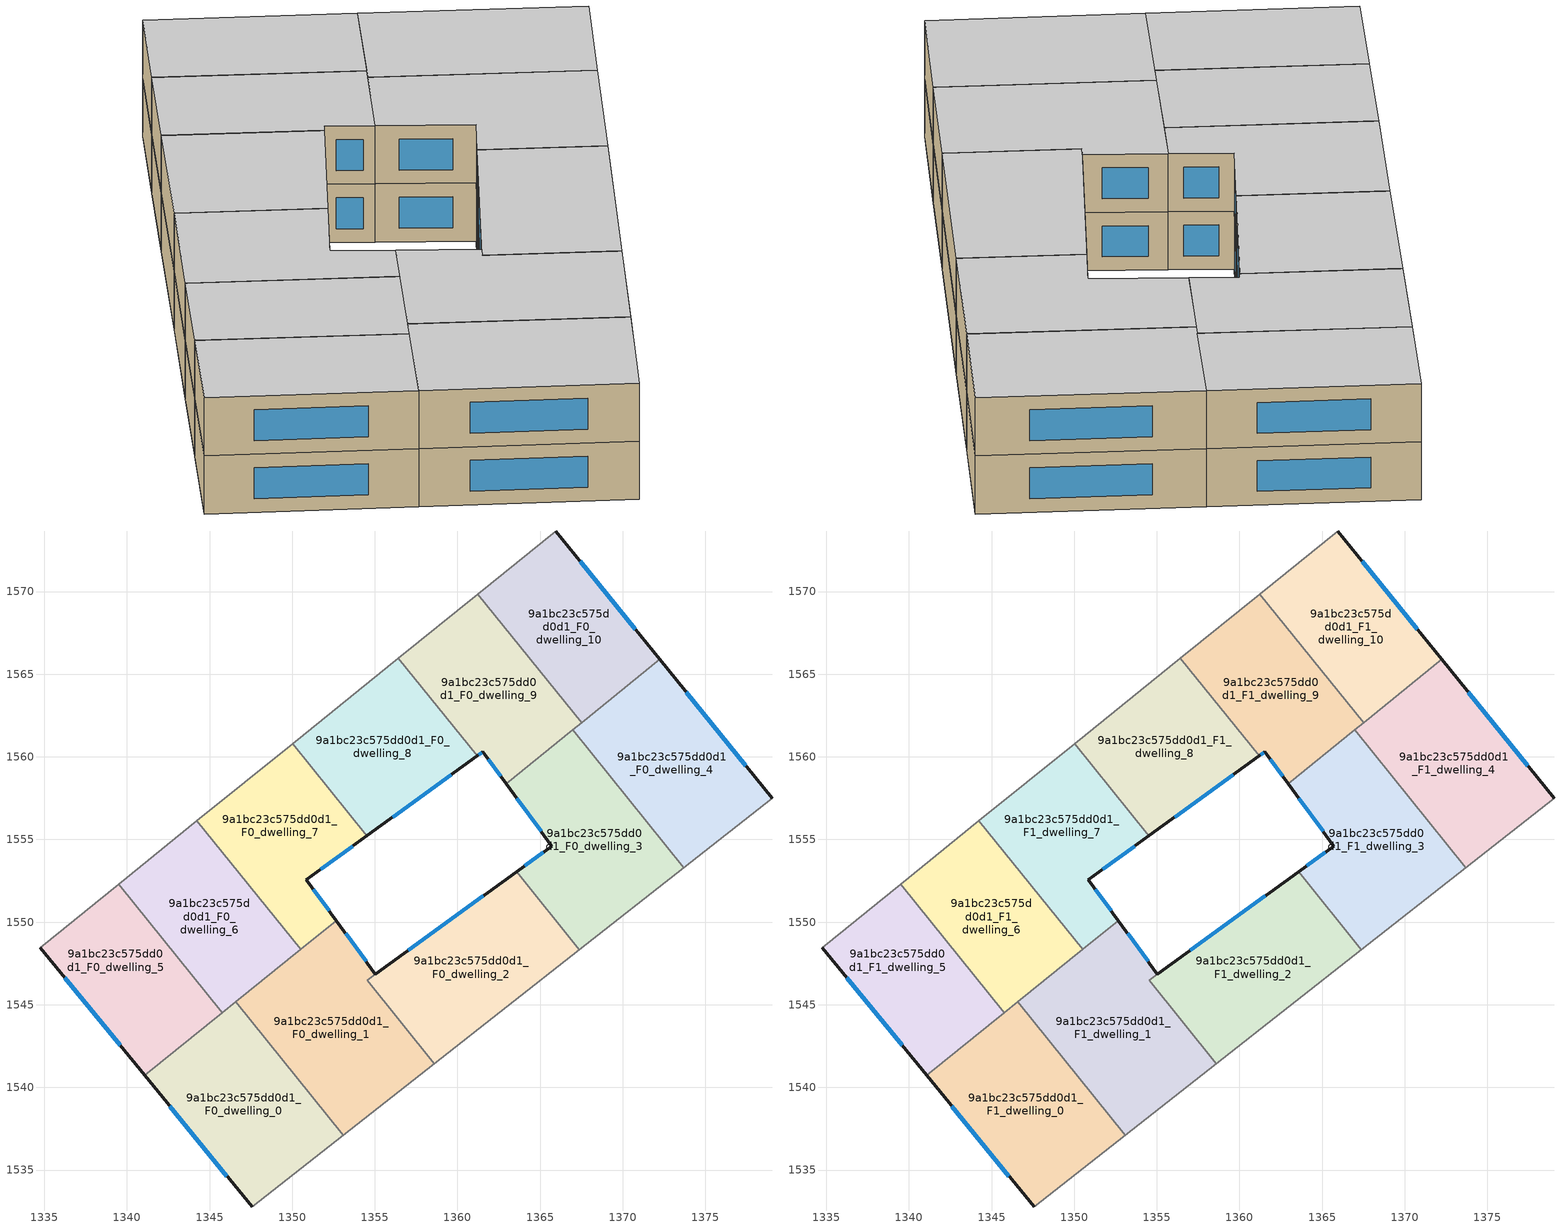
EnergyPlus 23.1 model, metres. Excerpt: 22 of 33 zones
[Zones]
9a1bc23c575dd0d1_F0_dwelling_0
 floor ground (EU_floor_Construction): 1346.59,1545.18 1353.1,1537.11 1347.58,1532.77 1341.07,1540.73 z0
 wall outside (EU_wall_Construction): 1341.07,1540.73 1347.58,1532.77 z0:3
 wall to 9a1bc23c575dd0d1_F0_dwelling_1 (EU_wall_Construction): 1353.1,1537.11 1346.59,1545.18 z0:3
 wall adiabatic (EU_wall_Construction): 1347.58,1532.77 1353.1,1537.11 z0:3
 wall to 9a1bc23c575dd0d1_F0_dwelling_5 (EU_wall_Construction): 1345.78,1544.53 1341.07,1540.73 z0:3
 wall to 9a1bc23c575dd0d1_F0_dwelling_6 (EU_wall_Construction): 1346.59,1545.18 1345.78,1544.53 z0:3
 window (EU_Window_Construction): 1342.6,1538.86 1346.05,1534.64 z0.7:2.3
9a1bc23c575dd0d1_F0_dwelling_1
 floor ground (EU_floor_Construction): 1355.03,1546.86 1354.53,1546.49 1358.61,1541.44 1353.1,1537.11 1346.59,1545.18 1352.67,1550.1 z0
 wall outside (EU_wall_Construction): 1355.03,1546.86 1352.67,1550.1 z0:3
 wall to 9a1bc23c575dd0d1_F0_dwelling_2 (EU_wall_Construction): 1358.61,1541.44 1354.53,1546.49 1355.03,1546.86 z0:3
 wall adiabatic (EU_wall_Construction): 1353.1,1537.11 1358.61,1541.44 z0:3
 wall to 9a1bc23c575dd0d1_F0_dwelling_6 (EU_wall_Construction): 1350.51,1548.35 1346.59,1545.18 z0:3
 wall to 9a1bc23c575dd0d1_F0_dwelling_7 (EU_wall_Construction): 1352.67,1550.1 1350.51,1548.35 z0:3
 window (EU_Window_Construction): 1354.48,1547.62 1353.23,1549.34 z0.7:2.3
9a1bc23c575dd0d1_F0_dwelling_10
 floor ground (EU_floor_Construction): 1365.96,1573.66 1372.25,1565.89 1367.51,1562.07 1361.23,1569.85 z0
 wall outside (EU_wall_Construction): 1372.25,1565.89 1365.96,1573.66 z0:3
 wall to 9a1bc23c575dd0d1_F0_dwelling_9 (EU_wall_Construction): 1361.23,1569.85 1367.51,1562.07 z0:3
 wall adiabatic (EU_wall_Construction): 1365.96,1573.66 1361.23,1569.85 z0:3
 wall to 9a1bc23c575dd0d1_F0_dwelling_4 (EU_wall_Construction): 1367.51,1562.07 1372.25,1565.89 z0:3
 window (EU_Window_Construction): 1370.77,1567.72 1367.44,1571.84 z0.7:2.3
9a1bc23c575dd0d1_F0_dwelling_2
 floor ground (EU_floor_Construction): 1363.57,1553.05 1367.38,1548.34 1358.61,1541.44 1354.53,1546.49 z0
 wall outside (EU_wall_Construction): 1363.57,1553.05 1355.03,1546.86 z0:3
 wall to 9a1bc23c575dd0d1_F0_dwelling_3 (EU_wall_Construction): 1367.38,1548.34 1363.57,1553.05 z0:3
 wall adiabatic (EU_wall_Construction): 1358.61,1541.44 1367.38,1548.34 z0:3
 window (EU_Window_Construction): 1361.57,1551.6 1357.04,1548.31 z0.7:2.3
9a1bc23c575dd0d1_F0_dwelling_3
 floor ground (EU_floor_Construction): 1366.97,1561.64 1373.69,1553.3 1367.38,1548.34 1363.57,1553.05 1365.71,1554.6 1362.94,1558.38 z0
 wall outside (EU_wall_Construction): 1362.94,1558.38 1365.71,1554.6 1363.57,1553.05 z0:3
 wall to 9a1bc23c575dd0d1_F0_dwelling_4 (EU_wall_Construction): 1373.69,1553.3 1366.97,1561.64 z0:3
 wall adiabatic (EU_wall_Construction): 1367.38,1548.34 1373.69,1553.3 z0:3
 wall to 9a1bc23c575dd0d1_F0_dwelling_9 (EU_wall_Construction): 1366.97,1561.64 1362.94,1558.38 z0:3
 window (EU_Window_Construction): 1363.59,1557.5 1365.06,1555.49 / 1365.21,1554.24 1364.07,1553.42 z0.7:2.3
9a1bc23c575dd0d1_F0_dwelling_4
 floor ground (EU_floor_Construction): 1372.25,1565.89 1379.03,1557.5 1373.69,1553.3 1366.97,1561.64 z0
 wall outside (EU_wall_Construction): 1379.03,1557.5 1372.25,1565.89 z0:3
 wall adiabatic (EU_wall_Construction): 1373.69,1553.3 1379.03,1557.5 z0:3
 wall to 9a1bc23c575dd0d1_F0_dwelling_9 (EU_wall_Construction): 1367.51,1562.07 1366.97,1561.64 z0:3
 window (EU_Window_Construction): 1377.44,1559.47 1373.84,1563.92 z0.7:2.3
9a1bc23c575dd0d1_F0_dwelling_5
 floor ground (EU_floor_Construction): 1339.5,1552.3 1345.78,1544.53 1341.07,1540.73 1334.74,1548.46 z0
 wall outside (EU_wall_Construction): 1334.74,1548.46 1341.07,1540.73 z0:3
 wall to 9a1bc23c575dd0d1_F0_dwelling_6 (EU_wall_Construction): 1345.78,1544.53 1339.5,1552.3 z0:3
 wall adiabatic (EU_wall_Construction): 1339.5,1552.3 1334.74,1548.46 z0:3
 window (EU_Window_Construction): 1336.23,1546.65 1339.58,1542.55 z0.7:2.3
9a1bc23c575dd0d1_F0_dwelling_6
 floor ground (EU_floor_Construction): 1344.23,1556.13 1350.51,1548.35 1345.78,1544.53 1339.5,1552.3 z0
 wall to 9a1bc23c575dd0d1_F0_dwelling_7 (EU_wall_Construction): 1350.51,1548.35 1344.23,1556.13 z0:3
 wall adiabatic (EU_wall_Construction): 1344.23,1556.13 1339.5,1552.3 z0:3
9a1bc23c575dd0d1_F0_dwelling_7
 floor ground (EU_floor_Construction): 1350.02,1560.8 1354.52,1555.22 1350.86,1552.58 1352.67,1550.1 1350.51,1548.35 1344.23,1556.13 z0
 wall outside (EU_wall_Construction): 1352.67,1550.1 1350.86,1552.58 1354.52,1555.22 z0:3
 wall adiabatic (EU_wall_Construction): 1350.02,1560.8 1344.23,1556.13 z0:3
 wall to 9a1bc23c575dd0d1_F0_dwelling_8 (EU_wall_Construction): 1354.52,1555.22 1350.02,1560.8 z0:3
 window (EU_Window_Construction): 1351.72,1553.2 1353.66,1554.6 / 1352.25,1550.68 1351.29,1552 z0.7:2.3
9a1bc23c575dd0d1_F0_dwelling_8
 floor ground (EU_floor_Construction): 1356.43,1565.97 1361.2,1560.06 1354.52,1555.22 1350.02,1560.8 z0
 wall outside (EU_wall_Construction): 1354.52,1555.22 1361.2,1560.06 z0:3
 wall to 9a1bc23c575dd0d1_F0_dwelling_9 (EU_wall_Construction): 1361.2,1560.06 1356.43,1565.97 z0:3
 wall adiabatic (EU_wall_Construction): 1356.43,1565.97 1350.02,1560.8 z0:3
 window (EU_Window_Construction): 1356.09,1556.36 1359.63,1558.93 z0.7:2.3
9a1bc23c575dd0d1_F0_dwelling_9
 floor ground (EU_floor_Construction): 1361.23,1569.85 1367.51,1562.07 1362.94,1558.38 1361.54,1560.31 1361.2,1560.06 1356.43,1565.97 z0
 wall outside (EU_wall_Construction): 1361.2,1560.06 1361.54,1560.31 1362.94,1558.38 z0:3
 wall adiabatic (EU_wall_Construction): 1361.23,1569.85 1356.43,1565.97 z0:3
 window (EU_Window_Construction): 1361.87,1559.86 1362.61,1558.84 / 1361.28,1560.12 1361.46,1560.25 z0.7:2.3
9a1bc23c575dd0d1_F1_dwelling_0
 floor to 9a1bc23c575dd0d1_F0_dwelling_0 (EU_floor_Construction): 1346.59,1545.18 1353.1,1537.11 1347.58,1532.77 1341.07,1540.73 z3
 wall outside (EU_wall_Construction): 1341.07,1540.73 1347.58,1532.77 z3:6
 wall to 9a1bc23c575dd0d1_F1_dwelling_1 (EU_wall_Construction): 1353.1,1537.11 1346.59,1545.18 z3:6
 wall adiabatic (EU_wall_Construction): 1347.58,1532.77 1353.1,1537.11 z3:6
 wall to 9a1bc23c575dd0d1_F1_dwelling_5 (EU_wall_Construction): 1345.78,1544.53 1341.07,1540.73 z3:6
 wall to 9a1bc23c575dd0d1_F1_dwelling_6 (EU_wall_Construction): 1346.59,1545.18 1345.78,1544.53 z3:6
 window (EU_Window_Construction): 1342.6,1538.86 1346.05,1534.64 z3.7:5.3
 ceiling to 9a1bc23c575dd0d1_F2_dwelling_0 (EU_floor_Construction): 1353.1,1537.11 1346.59,1545.18 1341.07,1540.73 1347.58,1532.77 z6
9a1bc23c575dd0d1_F1_dwelling_1
 floor to 9a1bc23c575dd0d1_F0_dwelling_1 (EU_floor_Construction): 1355.03,1546.86 1354.53,1546.49 1358.61,1541.44 1353.1,1537.11 1346.59,1545.18 1352.67,1550.1 z3
 wall outside (EU_wall_Construction): 1355.03,1546.86 1352.67,1550.1 z3:6
 wall to 9a1bc23c575dd0d1_F1_dwelling_2 (EU_wall_Construction): 1358.61,1541.44 1354.53,1546.49 1355.03,1546.86 z3:6
 wall adiabatic (EU_wall_Construction): 1353.1,1537.11 1358.61,1541.44 z3:6
 wall to 9a1bc23c575dd0d1_F1_dwelling_6 (EU_wall_Construction): 1350.51,1548.35 1346.59,1545.18 z3:6
 wall to 9a1bc23c575dd0d1_F1_dwelling_7 (EU_wall_Construction): 1352.67,1550.1 1350.51,1548.35 z3:6
 window (EU_Window_Construction): 1354.48,1547.62 1353.23,1549.34 z3.7:5.3
 ceiling to 9a1bc23c575dd0d1_F2_dwelling_1 (EU_floor_Construction): 1358.61,1541.44 1354.53,1546.49 1355.03,1546.86 1352.67,1550.1 1346.59,1545.18 1353.1,1537.11 z6
9a1bc23c575dd0d1_F1_dwelling_10
 floor to 9a1bc23c575dd0d1_F0_dwelling_10 (EU_floor_Construction): 1365.96,1573.66 1372.25,1565.89 1367.51,1562.07 1361.23,1569.85 z3
 wall outside (EU_wall_Construction): 1372.25,1565.89 1365.96,1573.66 z3:6
 wall to 9a1bc23c575dd0d1_F1_dwelling_9 (EU_wall_Construction): 1361.23,1569.85 1367.51,1562.07 z3:6
 wall adiabatic (EU_wall_Construction): 1365.96,1573.66 1361.23,1569.85 z3:6
 wall to 9a1bc23c575dd0d1_F1_dwelling_4 (EU_wall_Construction): 1367.51,1562.07 1372.25,1565.89 z3:6
 window (EU_Window_Construction): 1370.77,1567.72 1367.44,1571.84 z3.7:5.3
 ceiling to 9a1bc23c575dd0d1_F2_dwelling_10 (EU_floor_Construction): 1372.25,1565.89 1365.96,1573.66 1361.23,1569.85 1367.51,1562.07 z6
9a1bc23c575dd0d1_F1_dwelling_2
 floor to 9a1bc23c575dd0d1_F0_dwelling_2 (EU_floor_Construction): 1363.57,1553.05 1367.38,1548.34 1358.61,1541.44 1354.53,1546.49 z3
 wall outside (EU_wall_Construction): 1363.57,1553.05 1355.03,1546.86 z3:6
 wall to 9a1bc23c575dd0d1_F1_dwelling_3 (EU_wall_Construction): 1367.38,1548.34 1363.57,1553.05 z3:6
 wall adiabatic (EU_wall_Construction): 1358.61,1541.44 1367.38,1548.34 z3:6
 window (EU_Window_Construction): 1361.57,1551.6 1357.04,1548.31 z3.7:5.3
 ceiling to 9a1bc23c575dd0d1_F2_dwelling_2 (EU_floor_Construction): 1367.38,1548.34 1363.57,1553.05 1354.53,1546.49 1358.61,1541.44 z6
9a1bc23c575dd0d1_F1_dwelling_3
 floor to 9a1bc23c575dd0d1_F0_dwelling_3 (EU_floor_Construction): 1366.97,1561.64 1373.69,1553.3 1367.38,1548.34 1363.57,1553.05 1365.71,1554.6 1362.94,1558.38 z3
 wall outside (EU_wall_Construction): 1362.94,1558.38 1365.71,1554.6 1363.57,1553.05 z3:6
 wall to 9a1bc23c575dd0d1_F1_dwelling_4 (EU_wall_Construction): 1373.69,1553.3 1366.97,1561.64 z3:6
 wall adiabatic (EU_wall_Construction): 1367.38,1548.34 1373.69,1553.3 z3:6
 wall to 9a1bc23c575dd0d1_F1_dwelling_9 (EU_wall_Construction): 1366.97,1561.64 1362.94,1558.38 z3:6
 window (EU_Window_Construction): 1363.59,1557.5 1365.06,1555.49 / 1365.21,1554.24 1364.07,1553.42 z3.7:5.3
 ceiling to 9a1bc23c575dd0d1_F2_dwelling_3 (EU_floor_Construction): 1373.69,1553.3 1366.97,1561.64 1362.94,1558.38 1365.71,1554.6 1363.57,1553.05 1367.38,1548.34 z6
9a1bc23c575dd0d1_F1_dwelling_4
 floor to 9a1bc23c575dd0d1_F0_dwelling_4 (EU_floor_Construction): 1372.25,1565.89 1379.03,1557.5 1373.69,1553.3 1366.97,1561.64 z3
 wall outside (EU_wall_Construction): 1379.03,1557.5 1372.25,1565.89 z3:6
 wall adiabatic (EU_wall_Construction): 1373.69,1553.3 1379.03,1557.5 z3:6
 wall to 9a1bc23c575dd0d1_F1_dwelling_9 (EU_wall_Construction): 1367.51,1562.07 1366.97,1561.64 z3:6
 window (EU_Window_Construction): 1377.44,1559.47 1373.84,1563.92 z3.7:5.3
 ceiling to 9a1bc23c575dd0d1_F2_dwelling_4 (EU_floor_Construction): 1379.03,1557.5 1372.25,1565.89 1366.97,1561.64 1373.69,1553.3 z6
9a1bc23c575dd0d1_F1_dwelling_5
 floor to 9a1bc23c575dd0d1_F0_dwelling_5 (EU_floor_Construction): 1339.5,1552.3 1345.78,1544.53 1341.07,1540.73 1334.74,1548.46 z3
 wall outside (EU_wall_Construction): 1334.74,1548.46 1341.07,1540.73 z3:6
 wall to 9a1bc23c575dd0d1_F1_dwelling_6 (EU_wall_Construction): 1345.78,1544.53 1339.5,1552.3 z3:6
 wall adiabatic (EU_wall_Construction): 1339.5,1552.3 1334.74,1548.46 z3:6
 window (EU_Window_Construction): 1336.23,1546.65 1339.58,1542.55 z3.7:5.3
 ceiling to 9a1bc23c575dd0d1_F2_dwelling_5 (EU_floor_Construction): 1345.78,1544.53 1339.5,1552.3 1334.74,1548.46 1341.07,1540.73 z6
9a1bc23c575dd0d1_F1_dwelling_6
 floor to 9a1bc23c575dd0d1_F0_dwelling_6 (EU_floor_Construction): 1344.23,1556.13 1350.51,1548.35 1345.78,1544.53 1339.5,1552.3 z3
 wall to 9a1bc23c575dd0d1_F1_dwelling_7 (EU_wall_Construction): 1350.51,1548.35 1344.23,1556.13 z3:6
 wall adiabatic (EU_wall_Construction): 1344.23,1556.13 1339.5,1552.3 z3:6
 ceiling to 9a1bc23c575dd0d1_F2_dwelling_6 (EU_floor_Construction): 1350.51,1548.35 1344.23,1556.13 1339.5,1552.3 1345.78,1544.53 z6
9a1bc23c575dd0d1_F1_dwelling_7
 floor to 9a1bc23c575dd0d1_F0_dwelling_7 (EU_floor_Construction): 1350.02,1560.8 1354.52,1555.22 1350.86,1552.58 1352.67,1550.1 1350.51,1548.35 1344.23,1556.13 z3
 wall outside (EU_wall_Construction): 1352.67,1550.1 1350.86,1552.58 1354.52,1555.22 z3:6
 wall adiabatic (EU_wall_Construction): 1350.02,1560.8 1344.23,1556.13 z3:6
 wall to 9a1bc23c575dd0d1_F1_dwelling_8 (EU_wall_Construction): 1354.52,1555.22 1350.02,1560.8 z3:6
 window (EU_Window_Construction): 1351.72,1553.2 1353.66,1554.6 / 1352.25,1550.68 1351.29,1552 z3.7:5.3
 ceiling to 9a1bc23c575dd0d1_F2_dwelling_7 (EU_floor_Construction): 1352.67,1550.1 1350.86,1552.58 1354.52,1555.22 1350.02,1560.8 1344.23,1556.13 1350.51,1548.35 z6
9a1bc23c575dd0d1_F1_dwelling_8
 floor to 9a1bc23c575dd0d1_F0_dwelling_8 (EU_floor_Construction): 1356.43,1565.97 1361.2,1560.06 1354.52,1555.22 1350.02,1560.8 z3
 wall outside (EU_wall_Construction): 1354.52,1555.22 1361.2,1560.06 z3:6
 wall to 9a1bc23c575dd0d1_F1_dwelling_9 (EU_wall_Construction): 1361.2,1560.06 1356.43,1565.97 z3:6
 wall adiabatic (EU_wall_Construction): 1356.43,1565.97 1350.02,1560.8 z3:6
 window (EU_Window_Construction): 1356.09,1556.36 1359.63,1558.93 z3.7:5.3
 ceiling to 9a1bc23c575dd0d1_F2_dwelling_8 (EU_floor_Construction): 1361.2,1560.06 1356.43,1565.97 1350.02,1560.8 1354.52,1555.22 z6
9a1bc23c575dd0d1_F1_dwelling_9
 floor to 9a1bc23c575dd0d1_F0_dwelling_9 (EU_floor_Construction): 1361.23,1569.85 1367.51,1562.07 1362.94,1558.38 1361.54,1560.31 1361.2,1560.06 1356.43,1565.97 z3
 wall outside (EU_wall_Construction): 1361.2,1560.06 1361.54,1560.31 1362.94,1558.38 z3:6
 wall adiabatic (EU_wall_Construction): 1361.23,1569.85 1356.43,1565.97 z3:6
 window (EU_Window_Construction): 1361.87,1559.86 1362.61,1558.84 / 1361.28,1560.12 1361.46,1560.25 z3.7:5.3
 ceiling to 9a1bc23c575dd0d1_F2_dwelling_9 (EU_floor_Construction): 1367.51,1562.07 1361.23,1569.85 1356.43,1565.97 1361.2,1560.06 1361.54,1560.31 1362.94,1558.38 z6
[Building]
EU S2 Campaign: North Axis=0; Terrain=City; Solar Distribution=FullExterior
[Site:Location]
Budapest.Ferenc.Liszt.Intl.AP: Latitude=47.437; Longitude=19.256; Time Zone=1; Elevation=185
[SizingPeriod:WeatherFileDays]
AnnualSizingPeriod: Begin Month=1; Begin Day of Month=1; End Month=12; End Day of Month=31; Day of Week for Start Day=Monday; Use Weather File Daylight Saving Period=No; Use Weather File Rain and Snow Indicators=No
[MATERIAL]
EU_InternalMass_Material: Roughness=MediumRough; Thickness=0.1; Conductivity=1; Density=1800; Specific Heat=900; Thermal Absorptance=0.9; Solar Absorptance=0.7; Visible Absorptance=0.7
[MATERIAL:NOMASS] Roughness=MediumRough; Thermal Absorptance=0.9; Solar Absorptance=0.7; Visible Absorptance=0.7
Name | Thermal Resistance
EU_wall_NoMass | 0.832559
EU_floor_NoMass | 0.872794
[WINDOWMATERIAL:SIMPLEGLAZINGSYSTEM]
EU_Window_SimpleGlazing: UFactor=2.79869; Solar Heat Gain Coefficient=0.75; Visible Transmittance=0.75
[CONSTRUCTION]
EU_wall_Construction: EU_wall_NoMass
EU_floor_Construction: EU_floor_NoMass
EU_Window_Construction: EU_Window_SimpleGlazing
EU_InternalMass_Construction: EU_InternalMass_Material
[ZONE] Type=1; Multiplier=1; Ceiling Height=autocalculate; Floor Area=autocalculate; Part of Total Floor Area=Yes
Name | Volume
9a1bc23c575dd0d1_F0_dwelling_0; 9a1bc23c575dd0d1_F1_dwelling_0 | 218.81
9a1bc23c575dd0d1_F0_dwelling_1; 9a1bc23c575dd0d1_F1_dwelling_1 | 227.467
9a1bc23c575dd0d1_F0_dwelling_10; 9a1bc23c575dd0d1_F1_dwelling_10 | 182.363
9a1bc23c575dd0d1_F0_dwelling_2; 9a1bc23c575dd0d1_F1_dwelling_2 | 210.185
9a1bc23c575dd0d1_F0_dwelling_3; 9a1bc23c575dd0d1_F1_dwelling_3 | 218.822
9a1bc23c575dd0d1_F0_dwelling_4; 9a1bc23c575dd0d1_F1_dwelling_4 | 218.833
9a1bc23c575dd0d1_F0_dwelling_5; 9a1bc23c575dd0d1_F1_dwelling_5 | 182.343
9a1bc23c575dd0d1_F0_dwelling_6; 9a1bc23c575dd0d1_F1_dwelling_6 | 182.359
9a1bc23c575dd0d1_F0_dwelling_7; 9a1bc23c575dd0d1_F1_dwelling_7 | 182.353
9a1bc23c575dd0d1_F0_dwelling_8; 9a1bc23c575dd0d1_F1_dwelling_8 | 182.365
9a1bc23c575dd0d1_F0_dwelling_9; 9a1bc23c575dd0d1_F1_dwelling_9 | 182.356
[INTERNALMASS] Construction=EU_InternalMass_Construction
Name | Zone or ZoneList | Surface Area
9a1bc23c575dd0d1_F0_dwelling_0_EU_InternalMass | 9a1bc23c575dd0d1_F0_dwelling_0 | 72.9368
9a1bc23c575dd0d1_F0_dwelling_1_EU_InternalMass | 9a1bc23c575dd0d1_F0_dwelling_1 | 75.8221
9a1bc23c575dd0d1_F0_dwelling_2_EU_InternalMass | 9a1bc23c575dd0d1_F0_dwelling_2 | 70.0647
9a1bc23c575dd0d1_F0_dwelling_3_EU_InternalMass | 9a1bc23c575dd0d1_F0_dwelling_3 | 72.9407
9a1bc23c575dd0d1_F0_dwelling_4_EU_InternalMass | 9a1bc23c575dd0d1_F0_dwelling_4 | 72.9443
9a1bc23c575dd0d1_F0_dwelling_5_EU_InternalMass | 9a1bc23c575dd0d1_F0_dwelling_5 | 60.7808
9a1bc23c575dd0d1_F0_dwelling_6_EU_InternalMass | 9a1bc23c575dd0d1_F0_dwelling_6 | 60.7867
9a1bc23c575dd0d1_F0_dwelling_7_EU_InternalMass | 9a1bc23c575dd0d1_F0_dwelling_7 | 60.7841
9a1bc23c575dd0d1_F0_dwelling_8_EU_InternalMass | 9a1bc23c575dd0d1_F0_dwelling_8 | 60.7885
9a1bc23c575dd0d1_F0_dwelling_9_EU_InternalMass | 9a1bc23c575dd0d1_F0_dwelling_9 | 60.7852
9a1bc23c575dd0d1_F0_dwelling_10_EU_InternalMass | 9a1bc23c575dd0d1_F0_dwelling_10 | 60.7878
9a1bc23c575dd0d1_F1_dwelling_0_EU_InternalMass | 9a1bc23c575dd0d1_F1_dwelling_0 | 72.9368
9a1bc23c575dd0d1_F1_dwelling_1_EU_InternalMass | 9a1bc23c575dd0d1_F1_dwelling_1 | 75.8221
9a1bc23c575dd0d1_F1_dwelling_2_EU_InternalMass | 9a1bc23c575dd0d1_F1_dwelling_2 | 70.0647
9a1bc23c575dd0d1_F1_dwelling_3_EU_InternalMass | 9a1bc23c575dd0d1_F1_dwelling_3 | 72.9407
9a1bc23c575dd0d1_F1_dwelling_4_EU_InternalMass | 9a1bc23c575dd0d1_F1_dwelling_4 | 72.9443
9a1bc23c575dd0d1_F1_dwelling_5_EU_InternalMass | 9a1bc23c575dd0d1_F1_dwelling_5 | 60.7808
9a1bc23c575dd0d1_F1_dwelling_6_EU_InternalMass | 9a1bc23c575dd0d1_F1_dwelling_6 | 60.7867
9a1bc23c575dd0d1_F1_dwelling_7_EU_InternalMass | 9a1bc23c575dd0d1_F1_dwelling_7 | 60.7841
9a1bc23c575dd0d1_F1_dwelling_8_EU_InternalMass | 9a1bc23c575dd0d1_F1_dwelling_8 | 60.7885
9a1bc23c575dd0d1_F1_dwelling_9_EU_InternalMass | 9a1bc23c575dd0d1_F1_dwelling_9 | 60.7852
9a1bc23c575dd0d1_F1_dwelling_10_EU_InternalMass | 9a1bc23c575dd0d1_F1_dwelling_10 | 60.7878
[OTHEREQUIPMENT] Fuel Type=Electricity; Design Level Calculation Method=Watts/Area; Power per Zone Floor Area=1; Fraction Latent=0; Fraction Radiant=0; Fraction Lost=0; Carbon Dioxide Generation Rate=0; EndUse Subcategory=EU_Step8_InternalGains
Name | Zone or ZoneList or Space or SpaceList | Schedule
EU_Step8_InternalGain_9a1bc23c575dd0d1_F0_dwelling_0_f000 | 9a1bc23c575dd0d1_F0_dwelling_0 | EU_Step8_GainSchedule_9a1bc23c575dd0d1_F0_dwelling_0_f000
EU_Step8_InternalGain_9a1bc23c575dd0d1_F0_dwelling_1_f000 | 9a1bc23c575dd0d1_F0_dwelling_1 | EU_Step8_GainSchedule_9a1bc23c575dd0d1_F0_dwelling_1_f000
EU_Step8_InternalGain_9a1bc23c575dd0d1_F0_dwelling_2_f000 | 9a1bc23c575dd0d1_F0_dwelling_2 | EU_Step8_GainSchedule_9a1bc23c575dd0d1_F0_dwelling_2_f000
EU_Step8_InternalGain_9a1bc23c575dd0d1_F0_dwelling_3_f000 | 9a1bc23c575dd0d1_F0_dwelling_3 | EU_Step8_GainSchedule_9a1bc23c575dd0d1_F0_dwelling_3_f000
EU_Step8_InternalGain_9a1bc23c575dd0d1_F0_dwelling_4_f000 | 9a1bc23c575dd0d1_F0_dwelling_4 | EU_Step8_GainSchedule_9a1bc23c575dd0d1_F0_dwelling_4_f000
EU_Step8_InternalGain_9a1bc23c575dd0d1_F0_dwelling_5_f000 | 9a1bc23c575dd0d1_F0_dwelling_5 | EU_Step8_GainSchedule_9a1bc23c575dd0d1_F0_dwelling_5_f000
EU_Step8_InternalGain_9a1bc23c575dd0d1_F0_dwelling_6_f000 | 9a1bc23c575dd0d1_F0_dwelling_6 | EU_Step8_GainSchedule_9a1bc23c575dd0d1_F0_dwelling_6_f000
EU_Step8_InternalGain_9a1bc23c575dd0d1_F0_dwelling_7_f000 | 9a1bc23c575dd0d1_F0_dwelling_7 | EU_Step8_GainSchedule_9a1bc23c575dd0d1_F0_dwelling_7_f000
EU_Step8_InternalGain_9a1bc23c575dd0d1_F0_dwelling_8_f000 | 9a1bc23c575dd0d1_F0_dwelling_8 | EU_Step8_GainSchedule_9a1bc23c575dd0d1_F0_dwelling_8_f000
EU_Step8_InternalGain_9a1bc23c575dd0d1_F0_dwelling_9_f000 | 9a1bc23c575dd0d1_F0_dwelling_9 | EU_Step8_GainSchedule_9a1bc23c575dd0d1_F0_dwelling_9_f000
EU_Step8_InternalGain_9a1bc23c575dd0d1_F0_dwelling_10_f000 | 9a1bc23c575dd0d1_F0_dwelling_10 | EU_Step8_GainSchedule_9a1bc23c575dd0d1_F0_dwelling_10_f000
EU_Step8_InternalGain_9a1bc23c575dd0d1_F1_dwelling_0_f000 | 9a1bc23c575dd0d1_F1_dwelling_0 | EU_Step8_GainSchedule_9a1bc23c575dd0d1_F1_dwelling_0_f000
EU_Step8_InternalGain_9a1bc23c575dd0d1_F1_dwelling_1_f000 | 9a1bc23c575dd0d1_F1_dwelling_1 | EU_Step8_GainSchedule_9a1bc23c575dd0d1_F1_dwelling_1_f000
EU_Step8_InternalGain_9a1bc23c575dd0d1_F1_dwelling_2_f000 | 9a1bc23c575dd0d1_F1_dwelling_2 | EU_Step8_GainSchedule_9a1bc23c575dd0d1_F1_dwelling_2_f000
EU_Step8_InternalGain_9a1bc23c575dd0d1_F1_dwelling_3_f000 | 9a1bc23c575dd0d1_F1_dwelling_3 | EU_Step8_GainSchedule_9a1bc23c575dd0d1_F1_dwelling_3_f000
EU_Step8_InternalGain_9a1bc23c575dd0d1_F1_dwelling_4_f000 | 9a1bc23c575dd0d1_F1_dwelling_4 | EU_Step8_GainSchedule_9a1bc23c575dd0d1_F1_dwelling_4_f000
EU_Step8_InternalGain_9a1bc23c575dd0d1_F1_dwelling_5_f000 | 9a1bc23c575dd0d1_F1_dwelling_5 | EU_Step8_GainSchedule_9a1bc23c575dd0d1_F1_dwelling_5_f000
EU_Step8_InternalGain_9a1bc23c575dd0d1_F1_dwelling_6_f000 | 9a1bc23c575dd0d1_F1_dwelling_6 | EU_Step8_GainSchedule_9a1bc23c575dd0d1_F1_dwelling_6_f000
EU_Step8_InternalGain_9a1bc23c575dd0d1_F1_dwelling_7_f000 | 9a1bc23c575dd0d1_F1_dwelling_7 | EU_Step8_GainSchedule_9a1bc23c575dd0d1_F1_dwelling_7_f000
EU_Step8_InternalGain_9a1bc23c575dd0d1_F1_dwelling_8_f000 | 9a1bc23c575dd0d1_F1_dwelling_8 | EU_Step8_GainSchedule_9a1bc23c575dd0d1_F1_dwelling_8_f000
EU_Step8_InternalGain_9a1bc23c575dd0d1_F1_dwelling_9_f000 | 9a1bc23c575dd0d1_F1_dwelling_9 | EU_Step8_GainSchedule_9a1bc23c575dd0d1_F1_dwelling_9_f000
EU_Step8_InternalGain_9a1bc23c575dd0d1_F1_dwelling_10_f000 | 9a1bc23c575dd0d1_F1_dwelling_10 | EU_Step8_GainSchedule_9a1bc23c575dd0d1_F1_dwelling_10_f000
[ZONEVENTILATION:DESIGNFLOWRATE] Schedule=EU_AlwaysOn; Design Flow Rate Calculation Method=AirChanges/Hour; Air Changes per Hour=0.475469; Ventilation Type=Natural; Fan Pressure Rise=0; Fan Total Efficiency=1; Constant Term Coefficient=1; Temperature Term Coefficient=0; Velocity Term Coefficient=0; Velocity Squared Term Coefficient=0; Minimum Indoor Temperature=-100; Maximum Indoor Temperature=100; Delta Temperature=-100; Minimum Outdoor Temperature=-100; Maximum Outdoor Temperature=100; Maximum Wind Speed=40
Name | Zone or ZoneList or Space or SpaceList
EU_ConstantAir_9a1bc23c575dd0d1_F0_dwelling_0 | 9a1bc23c575dd0d1_F0_dwelling_0
EU_ConstantAir_9a1bc23c575dd0d1_F0_dwelling_1 | 9a1bc23c575dd0d1_F0_dwelling_1
EU_ConstantAir_9a1bc23c575dd0d1_F0_dwelling_2 | 9a1bc23c575dd0d1_F0_dwelling_2
EU_ConstantAir_9a1bc23c575dd0d1_F0_dwelling_3 | 9a1bc23c575dd0d1_F0_dwelling_3
EU_ConstantAir_9a1bc23c575dd0d1_F0_dwelling_4 | 9a1bc23c575dd0d1_F0_dwelling_4
EU_ConstantAir_9a1bc23c575dd0d1_F0_dwelling_5 | 9a1bc23c575dd0d1_F0_dwelling_5
EU_ConstantAir_9a1bc23c575dd0d1_F0_dwelling_6 | 9a1bc23c575dd0d1_F0_dwelling_6
EU_ConstantAir_9a1bc23c575dd0d1_F0_dwelling_7 | 9a1bc23c575dd0d1_F0_dwelling_7
EU_ConstantAir_9a1bc23c575dd0d1_F0_dwelling_8 | 9a1bc23c575dd0d1_F0_dwelling_8
EU_ConstantAir_9a1bc23c575dd0d1_F0_dwelling_9 | 9a1bc23c575dd0d1_F0_dwelling_9
EU_ConstantAir_9a1bc23c575dd0d1_F0_dwelling_10 | 9a1bc23c575dd0d1_F0_dwelling_10
EU_ConstantAir_9a1bc23c575dd0d1_F1_dwelling_0 | 9a1bc23c575dd0d1_F1_dwelling_0
EU_ConstantAir_9a1bc23c575dd0d1_F1_dwelling_1 | 9a1bc23c575dd0d1_F1_dwelling_1
EU_ConstantAir_9a1bc23c575dd0d1_F1_dwelling_2 | 9a1bc23c575dd0d1_F1_dwelling_2
EU_ConstantAir_9a1bc23c575dd0d1_F1_dwelling_3 | 9a1bc23c575dd0d1_F1_dwelling_3
EU_ConstantAir_9a1bc23c575dd0d1_F1_dwelling_4 | 9a1bc23c575dd0d1_F1_dwelling_4
EU_ConstantAir_9a1bc23c575dd0d1_F1_dwelling_5 | 9a1bc23c575dd0d1_F1_dwelling_5
EU_ConstantAir_9a1bc23c575dd0d1_F1_dwelling_6 | 9a1bc23c575dd0d1_F1_dwelling_6
EU_ConstantAir_9a1bc23c575dd0d1_F1_dwelling_7 | 9a1bc23c575dd0d1_F1_dwelling_7
EU_ConstantAir_9a1bc23c575dd0d1_F1_dwelling_8 | 9a1bc23c575dd0d1_F1_dwelling_8
EU_ConstantAir_9a1bc23c575dd0d1_F1_dwelling_9 | 9a1bc23c575dd0d1_F1_dwelling_9
EU_ConstantAir_9a1bc23c575dd0d1_F1_dwelling_10 | 9a1bc23c575dd0d1_F1_dwelling_10
[HVACTEMPLATE:THERMOSTAT] Constant Heating Setpoint=20; Constant Cooling Setpoint=50
EU_HeatOnly_9a1bc23c575dd0d1_F0_dwelling_0; EU_HeatOnly_9a1bc23c575dd0d1_F0_dwelling_1; EU_HeatOnly_9a1bc23c575dd0d1_F0_dwelling_2; EU_HeatOnly_9a1bc23c575dd0d1_F0_dwelling_3; EU_HeatOnly_9a1bc23c575dd0d1_F0_dwelling_4; EU_HeatOnly_9a1bc23c575dd0d1_F0_dwelling_5; EU_HeatOnly_9a1bc23c575dd0d1_F0_dwelling_6; EU_HeatOnly_9a1bc23c575dd0d1_F0_dwelling_7; EU_HeatOnly_9a1bc23c575dd0d1_F0_dwelling_8; EU_HeatOnly_9a1bc23c575dd0d1_F0_dwelling_9; EU_HeatOnly_9a1bc23c575dd0d1_F0_dwelling_10; EU_HeatOnly_9a1bc23c575dd0d1_F1_dwelling_0; EU_HeatOnly_9a1bc23c575dd0d1_F1_dwelling_1; EU_HeatOnly_9a1bc23c575dd0d1_F1_dwelling_2; EU_HeatOnly_9a1bc23c575dd0d1_F1_dwelling_3; EU_HeatOnly_9a1bc23c575dd0d1_F1_dwelling_4; EU_HeatOnly_9a1bc23c575dd0d1_F1_dwelling_5; EU_HeatOnly_9a1bc23c575dd0d1_F1_dwelling_6; EU_HeatOnly_9a1bc23c575dd0d1_F1_dwelling_7; EU_HeatOnly_9a1bc23c575dd0d1_F1_dwelling_8; EU_HeatOnly_9a1bc23c575dd0d1_F1_dwelling_9; EU_HeatOnly_9a1bc23c575dd0d1_F1_dwelling_10; EU_HeatOnly_9a1bc23c575dd0d1_F2_dwelling_0; EU_HeatOnly_9a1bc23c575dd0d1_F2_dwelling_1; EU_HeatOnly_9a1bc23c575dd0d1_F2_dwelling_2; EU_HeatOnly_9a1bc23c575dd0d1_F2_dwelling_3; EU_HeatOnly_9a1bc23c575dd0d1_F2_dwelling_4; EU_HeatOnly_9a1bc23c575dd0d1_F2_dwelling_5; EU_HeatOnly_9a1bc23c575dd0d1_F2_dwelling_6; EU_HeatOnly_9a1bc23c575dd0d1_F2_dwelling_7; EU_HeatOnly_9a1bc23c575dd0d1_F2_dwelling_8; EU_HeatOnly_9a1bc23c575dd0d1_F2_dwelling_9; EU_HeatOnly_9a1bc23c575dd0d1_F2_dwelling_10
[HVACTEMPLATE:ZONE:IDEALLOADSAIRSYSTEM] System Availability Schedule=EU_AlwaysOn; Maximum Heating Supply Air Temperature=50; Minimum Cooling Supply Air Temperature=13; Maximum Heating Supply Air Humidity Ratio=0.0156; Minimum Cooling Supply Air Humidity Ratio=0.0077; Heating Limit=NoLimit; Cooling Limit=NoLimit; Heating Availability Schedule=EU_AlwaysOn; Cooling Availability Schedule=EU_CoolingOff; Dehumidification Control Type=ConstantSensibleHeatRatio; Cooling Sensible Heat Ratio=0.7; Dehumidification Setpoint=60; Humidification Control Type=None; Humidification Setpoint=30; Outdoor Air Method=None; Outdoor Air Flow Rate per Person=0.00944; Outdoor Air Flow Rate per Zone Floor Area=0; Outdoor Air Flow Rate per Zone=0; Demand Controlled Ventilation Type=None; Outdoor Air Economizer Type=NoEconomizer; Heat Recovery Type=None; Sensible Heat Recovery Effectiveness=0.7; Latent Heat Recovery Effectiveness=0.65
Name | Template Thermostat
9a1bc23c575dd0d1_F0_dwelling_0 | EU_HeatOnly_9a1bc23c575dd0d1_F0_dwelling_0
9a1bc23c575dd0d1_F0_dwelling_1 | EU_HeatOnly_9a1bc23c575dd0d1_F0_dwelling_1
9a1bc23c575dd0d1_F0_dwelling_2 | EU_HeatOnly_9a1bc23c575dd0d1_F0_dwelling_2
9a1bc23c575dd0d1_F0_dwelling_3 | EU_HeatOnly_9a1bc23c575dd0d1_F0_dwelling_3
9a1bc23c575dd0d1_F0_dwelling_4 | EU_HeatOnly_9a1bc23c575dd0d1_F0_dwelling_4
9a1bc23c575dd0d1_F0_dwelling_5 | EU_HeatOnly_9a1bc23c575dd0d1_F0_dwelling_5
9a1bc23c575dd0d1_F0_dwelling_6 | EU_HeatOnly_9a1bc23c575dd0d1_F0_dwelling_6
9a1bc23c575dd0d1_F0_dwelling_7 | EU_HeatOnly_9a1bc23c575dd0d1_F0_dwelling_7
9a1bc23c575dd0d1_F0_dwelling_8 | EU_HeatOnly_9a1bc23c575dd0d1_F0_dwelling_8
9a1bc23c575dd0d1_F0_dwelling_9 | EU_HeatOnly_9a1bc23c575dd0d1_F0_dwelling_9
9a1bc23c575dd0d1_F0_dwelling_10 | EU_HeatOnly_9a1bc23c575dd0d1_F0_dwelling_10
9a1bc23c575dd0d1_F1_dwelling_0 | EU_HeatOnly_9a1bc23c575dd0d1_F1_dwelling_0
9a1bc23c575dd0d1_F1_dwelling_1 | EU_HeatOnly_9a1bc23c575dd0d1_F1_dwelling_1
9a1bc23c575dd0d1_F1_dwelling_2 | EU_HeatOnly_9a1bc23c575dd0d1_F1_dwelling_2
9a1bc23c575dd0d1_F1_dwelling_3 | EU_HeatOnly_9a1bc23c575dd0d1_F1_dwelling_3
9a1bc23c575dd0d1_F1_dwelling_4 | EU_HeatOnly_9a1bc23c575dd0d1_F1_dwelling_4
9a1bc23c575dd0d1_F1_dwelling_5 | EU_HeatOnly_9a1bc23c575dd0d1_F1_dwelling_5
9a1bc23c575dd0d1_F1_dwelling_6 | EU_HeatOnly_9a1bc23c575dd0d1_F1_dwelling_6
9a1bc23c575dd0d1_F1_dwelling_7 | EU_HeatOnly_9a1bc23c575dd0d1_F1_dwelling_7
9a1bc23c575dd0d1_F1_dwelling_8 | EU_HeatOnly_9a1bc23c575dd0d1_F1_dwelling_8
9a1bc23c575dd0d1_F1_dwelling_9 | EU_HeatOnly_9a1bc23c575dd0d1_F1_dwelling_9
9a1bc23c575dd0d1_F1_dwelling_10 | EU_HeatOnly_9a1bc23c575dd0d1_F1_dwelling_10
[SIZING:ZONE] Zone Cooling Design Supply Air Temperature Input Method=SupplyAirTemperature; Zone Cooling Design Supply Air Temperature=13; Zone Heating Design Supply Air Temperature Input Method=SupplyAirTemperature; Zone Heating Design Supply Air Temperature=50; Zone Cooling Design Supply Air Humidity Ratio=0.008; Zone Heating Design Supply Air Humidity Ratio=0.008; Cooling Design Air Flow Method=DesignDay; Cooling Design Air Flow Rate=0; Cooling Minimum Air Flow per Zone Floor Area=0.000762; Cooling Minimum Air Flow=0; Cooling Minimum Air Flow Fraction=0.2; Heating Design Air Flow Method=DesignDay; Heating Design Air Flow Rate=0; Heating Maximum Air Flow per Zone Floor Area=0.002032; Heating Maximum Air Flow=0.141576; Heating Maximum Air Flow Fraction=0.3; Account for Dedicated Outdoor Air System=No; Dedicated Outdoor Air System Control Strategy=NeutralSupplyAir; Dedicated Outdoor Air Low Setpoint Temperature for Design=autosize; Dedicated Outdoor Air High Setpoint Temperature for Design=autosize; Zone Load Sizing Method=Sensible Load Only No Latent Load; Zone Latent Cooling Design Supply Air Humidity Ratio Input Method=HumidityRatioDifference; Zone Cooling Design Supply Air Humidity Ratio Difference=0.005; Zone Latent Heating Design Supply Air Humidity Ratio Input Method=HumidityRatioDifference; Zone Humidification Design Supply Air Humidity Ratio Difference=0.005
9a1bc23c575dd0d1_F0_dwelling_0; 9a1bc23c575dd0d1_F0_dwelling_1; 9a1bc23c575dd0d1_F0_dwelling_2; 9a1bc23c575dd0d1_F0_dwelling_3; 9a1bc23c575dd0d1_F0_dwelling_4; 9a1bc23c575dd0d1_F0_dwelling_5; 9a1bc23c575dd0d1_F0_dwelling_6; 9a1bc23c575dd0d1_F0_dwelling_7; 9a1bc23c575dd0d1_F0_dwelling_8; 9a1bc23c575dd0d1_F0_dwelling_9; 9a1bc23c575dd0d1_F0_dwelling_10; 9a1bc23c575dd0d1_F1_dwelling_0; 9a1bc23c575dd0d1_F1_dwelling_1; 9a1bc23c575dd0d1_F1_dwelling_2; 9a1bc23c575dd0d1_F1_dwelling_3; 9a1bc23c575dd0d1_F1_dwelling_4; 9a1bc23c575dd0d1_F1_dwelling_5; 9a1bc23c575dd0d1_F1_dwelling_6; 9a1bc23c575dd0d1_F1_dwelling_7; 9a1bc23c575dd0d1_F1_dwelling_8; 9a1bc23c575dd0d1_F1_dwelling_9; 9a1bc23c575dd0d1_F1_dwelling_10
[SCHEDULE:CONSTANT]
Name | Hourly Value
EU_AlwaysOn | 1
EU_CoolingOff | 0
[SCHEDULE:FILE] Column Number=1; Rows to Skip at Top=0; Number of Hours of Data=8760; Column Separator=Comma; Interpolate to Timestep=No; Minutes per Item=60; Adjust Schedule for Daylight Savings=Yes
Name | File
EU_Step8_GainSchedule_9a1bc23c575dd0d1_F0_dwelling_0_f000 | ../../schedules/9a1bc23c575dd0d1/9a1bc23c575dd0d1_F0_dwelling_0_f000_gain.csv
EU_Step8_GainSchedule_9a1bc23c575dd0d1_F0_dwelling_1_f000 | ../../schedules/9a1bc23c575dd0d1/9a1bc23c575dd0d1_F0_dwelling_1_f000_gain.csv
EU_Step8_GainSchedule_9a1bc23c575dd0d1_F0_dwelling_2_f000 | ../../schedules/9a1bc23c575dd0d1/9a1bc23c575dd0d1_F0_dwelling_2_f000_gain.csv
EU_Step8_GainSchedule_9a1bc23c575dd0d1_F0_dwelling_3_f000 | ../../schedules/9a1bc23c575dd0d1/9a1bc23c575dd0d1_F0_dwelling_3_f000_gain.csv
EU_Step8_GainSchedule_9a1bc23c575dd0d1_F0_dwelling_4_f000 | ../../schedules/9a1bc23c575dd0d1/9a1bc23c575dd0d1_F0_dwelling_4_f000_gain.csv
EU_Step8_GainSchedule_9a1bc23c575dd0d1_F0_dwelling_5_f000 | ../../schedules/9a1bc23c575dd0d1/9a1bc23c575dd0d1_F0_dwelling_5_f000_gain.csv
EU_Step8_GainSchedule_9a1bc23c575dd0d1_F0_dwelling_6_f000 | ../../schedules/9a1bc23c575dd0d1/9a1bc23c575dd0d1_F0_dwelling_6_f000_gain.csv
EU_Step8_GainSchedule_9a1bc23c575dd0d1_F0_dwelling_7_f000 | ../../schedules/9a1bc23c575dd0d1/9a1bc23c575dd0d1_F0_dwelling_7_f000_gain.csv
EU_Step8_GainSchedule_9a1bc23c575dd0d1_F0_dwelling_8_f000 | ../../schedules/9a1bc23c575dd0d1/9a1bc23c575dd0d1_F0_dwelling_8_f000_gain.csv
EU_Step8_GainSchedule_9a1bc23c575dd0d1_F0_dwelling_9_f000 | ../../schedules/9a1bc23c575dd0d1/9a1bc23c575dd0d1_F0_dwelling_9_f000_gain.csv
EU_Step8_GainSchedule_9a1bc23c575dd0d1_F0_dwelling_10_f000 | ../../schedules/9a1bc23c575dd0d1/9a1bc23c575dd0d1_F0_dwelling_10_f000_gain.csv
EU_Step8_GainSchedule_9a1bc23c575dd0d1_F1_dwelling_0_f000 | ../../schedules/9a1bc23c575dd0d1/9a1bc23c575dd0d1_F1_dwelling_0_f000_gain.csv
EU_Step8_GainSchedule_9a1bc23c575dd0d1_F1_dwelling_1_f000 | ../../schedules/9a1bc23c575dd0d1/9a1bc23c575dd0d1_F1_dwelling_1_f000_gain.csv
EU_Step8_GainSchedule_9a1bc23c575dd0d1_F1_dwelling_2_f000 | ../../schedules/9a1bc23c575dd0d1/9a1bc23c575dd0d1_F1_dwelling_2_f000_gain.csv
EU_Step8_GainSchedule_9a1bc23c575dd0d1_F1_dwelling_3_f000 | ../../schedules/9a1bc23c575dd0d1/9a1bc23c575dd0d1_F1_dwelling_3_f000_gain.csv
EU_Step8_GainSchedule_9a1bc23c575dd0d1_F1_dwelling_4_f000 | ../../schedules/9a1bc23c575dd0d1/9a1bc23c575dd0d1_F1_dwelling_4_f000_gain.csv
EU_Step8_GainSchedule_9a1bc23c575dd0d1_F1_dwelling_5_f000 | ../../schedules/9a1bc23c575dd0d1/9a1bc23c575dd0d1_F1_dwelling_5_f000_gain.csv
EU_Step8_GainSchedule_9a1bc23c575dd0d1_F1_dwelling_6_f000 | ../../schedules/9a1bc23c575dd0d1/9a1bc23c575dd0d1_F1_dwelling_6_f000_gain.csv
EU_Step8_GainSchedule_9a1bc23c575dd0d1_F1_dwelling_7_f000 | ../../schedules/9a1bc23c575dd0d1/9a1bc23c575dd0d1_F1_dwelling_7_f000_gain.csv
EU_Step8_GainSchedule_9a1bc23c575dd0d1_F1_dwelling_8_f000 | ../../schedules/9a1bc23c575dd0d1/9a1bc23c575dd0d1_F1_dwelling_8_f000_gain.csv
EU_Step8_GainSchedule_9a1bc23c575dd0d1_F1_dwelling_9_f000 | ../../schedules/9a1bc23c575dd0d1/9a1bc23c575dd0d1_F1_dwelling_9_f000_gain.csv
EU_Step8_GainSchedule_9a1bc23c575dd0d1_F1_dwelling_10_f000 | ../../schedules/9a1bc23c575dd0d1/9a1bc23c575dd0d1_F1_dwelling_10_f000_gain.csv
